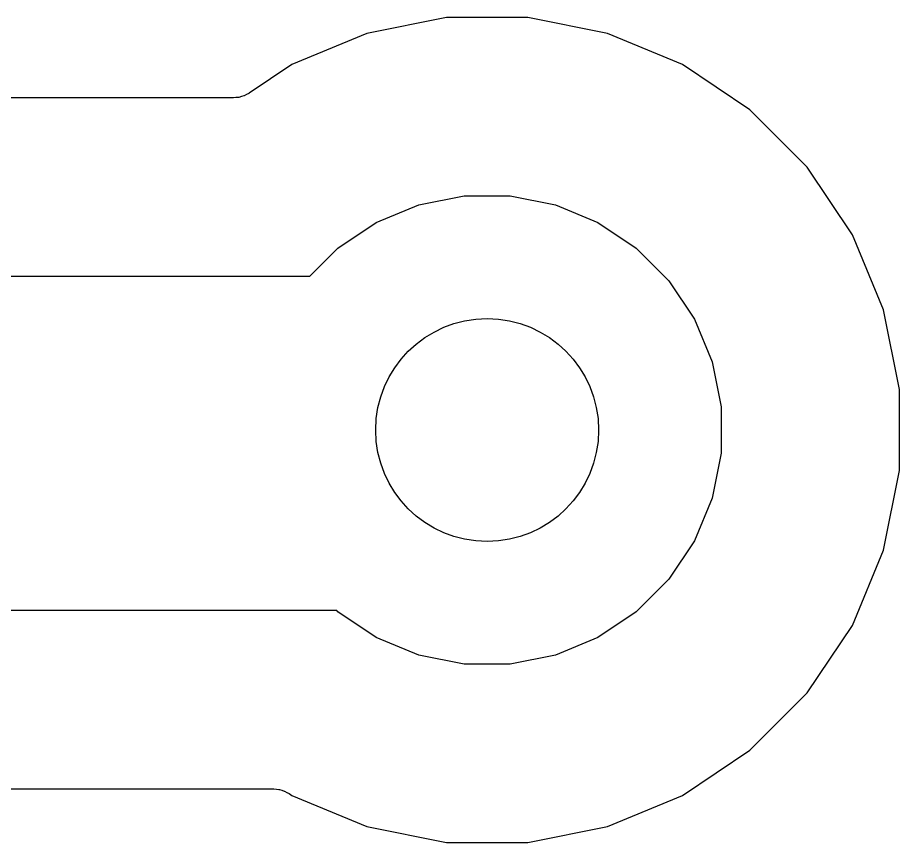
# Model space of a CAD drawing. Extents: x 3.33 to 7.3, y -2.56 to 0.24.
# Drawn here: x 4.5564 to 4.7122, y -1.3469 to -1.2012 of the extents above; entities that cross this region are included whole.
import ezdxf

# ---------------------------------------------------------------- set-up
doc = ezdxf.new("R2010")
doc.units = 0
doc.header["$MEASUREMENT"] = 0
doc.layers.add('BLACK', color=7, linetype='CONTINUOUS')

msp = doc.modelspace()

# ---------------------------------------------------------------- linework, layer by layer
at = {"layer": 'BLACK', "linetype": 'CONTINUOUS'}
for p, q in [((4.6322, -1.20118), (4.61813, -1.20398)), ((4.64654, -1.20118), (4.6322, -1.20118)), ((4.66062, -1.20398), (4.64654, -1.20118)), ((4.61813, -1.20398), (4.60487, -1.20947)), ((4.67387, -1.20947), (4.66062, -1.20398)), ((4.60487, -1.20947), (4.59733, -1.21451)), ((4.6858, -1.21744), (4.67387, -1.20947)), ((4.5964, -1.215), (4.59596, -1.21513)), ((4.59643, -1.21499), (4.5964, -1.215)), ((4.59645, -1.21498), (4.59643, -1.21499)), ((4.59686, -1.21476), (4.59645, -1.21498)), ((4.59727, -1.21455), (4.59686, -1.21476)), ((4.59731, -1.21452), (4.59727, -1.21455)), ((4.59733, -1.21451), (4.59731, -1.21452)), ((4.59731, -1.21452), (4.59731, -1.21452)), ((4.59731, -1.21452), (4.59731, -1.21452)), ((4.59455, -1.21535), (4.28454, -1.21535)), ((4.595, -1.21531), (4.59455, -1.21535)), ((4.59546, -1.21527), (4.595, -1.21531)), ((4.59549, -1.21526), (4.59546, -1.21527)), ((4.59552, -1.21526), (4.59549, -1.21526)), ((4.59596, -1.21513), (4.59552, -1.21526)), ((4.69594, -1.22759), (4.6858, -1.21744)), ((4.70392, -1.23952), (4.69594, -1.22759)), ((4.62731, -1.23427), (4.6353, -1.23268)), ((4.6353, -1.23268), (4.64344, -1.23268)), ((4.64344, -1.23268), (4.65143, -1.23427)), ((4.61979, -1.23738), (4.62731, -1.23427)), ((4.65143, -1.23427), (4.65895, -1.23738)), ((4.61302, -1.24191), (4.61979, -1.23738)), ((4.65895, -1.23738), (4.66572, -1.24191)), ((4.70941, -1.25277), (4.70392, -1.23952)), ((4.60807, -1.24685), (4.61302, -1.24191)), ((4.66572, -1.24191), (4.67148, -1.24766)), ((4.05027, -1.24685), (4.60807, -1.24685)), ((4.67148, -1.24766), (4.676, -1.25443)), ((4.7122, -1.26684), (4.70941, -1.25277)), ((4.676, -1.25443), (4.67912, -1.26196)), ((4.67912, -1.26196), (4.68071, -1.26994)), ((4.7122, -1.28119), (4.7122, -1.26684)), ((4.68071, -1.26994), (4.68071, -1.27809)), ((4.68071, -1.27809), (4.67912, -1.28607)), ((4.70941, -1.29526), (4.7122, -1.28119)), ((4.67912, -1.28607), (4.676, -1.2936)), ((4.676, -1.2936), (4.67148, -1.30037)), ((4.70392, -1.30852), (4.70941, -1.29526)), ((4.67148, -1.30037), (4.66572, -1.30613)), ((4.6128, -1.30591), (4.06105, -1.30591)), ((4.61302, -1.30613), (4.6128, -1.30591)), ((4.61979, -1.31065), (4.61302, -1.30613)), ((4.66572, -1.30613), (4.65895, -1.31065)), ((4.69594, -1.32045), (4.70392, -1.30852)), ((4.62731, -1.31377), (4.61979, -1.31065)), ((4.65895, -1.31065), (4.65143, -1.31377)), ((4.6353, -1.31535), (4.62731, -1.31377)), ((4.65143, -1.31377), (4.64344, -1.31535)), ((4.64344, -1.31535), (4.6353, -1.31535)), ((4.6858, -1.33059), (4.69594, -1.32045)), ((4.67387, -1.33856), (4.6858, -1.33059)), ((4.36271, -1.3374), (4.60162, -1.3374)), ((4.60162, -1.3374), (4.60163, -1.3374)), ((4.60163, -1.3374), (4.60163, -1.3374)), ((4.60163, -1.3374), (4.60163, -1.3374)), ((4.60163, -1.3374), (4.60169, -1.3374)), ((4.60169, -1.3374), (4.60215, -1.33745)), ((4.60215, -1.33745), (4.6026, -1.3375)), ((4.6026, -1.3375), (4.60263, -1.33751)), ((4.60263, -1.33751), (4.60266, -1.33751)), ((4.60266, -1.33751), (4.6031, -1.33765)), ((4.6031, -1.33765), (4.60354, -1.33778)), ((4.60354, -1.33778), (4.60356, -1.3378)), ((4.60356, -1.3378), (4.60359, -1.33781)), ((4.60359, -1.33781), (4.60399, -1.33803)), ((4.60399, -1.33803), (4.6044, -1.33824)), ((4.6044, -1.33824), (4.60487, -1.33856)), ((4.60487, -1.33856), (4.61813, -1.34405)), ((4.66062, -1.34405), (4.67387, -1.33856)), ((4.61813, -1.34405), (4.6322, -1.34685)), ((4.64654, -1.34685), (4.66062, -1.34405)), ((4.6322, -1.34685), (4.64654, -1.34685))]:
    msp.add_line(p, q, dxfattribs=at)
at = {"layer": 'BLACK'}
msp.add_circle((4.63937, -1.27402), 0.01969, dxfattribs=at)

doc.saveas('drawing.dxf')
